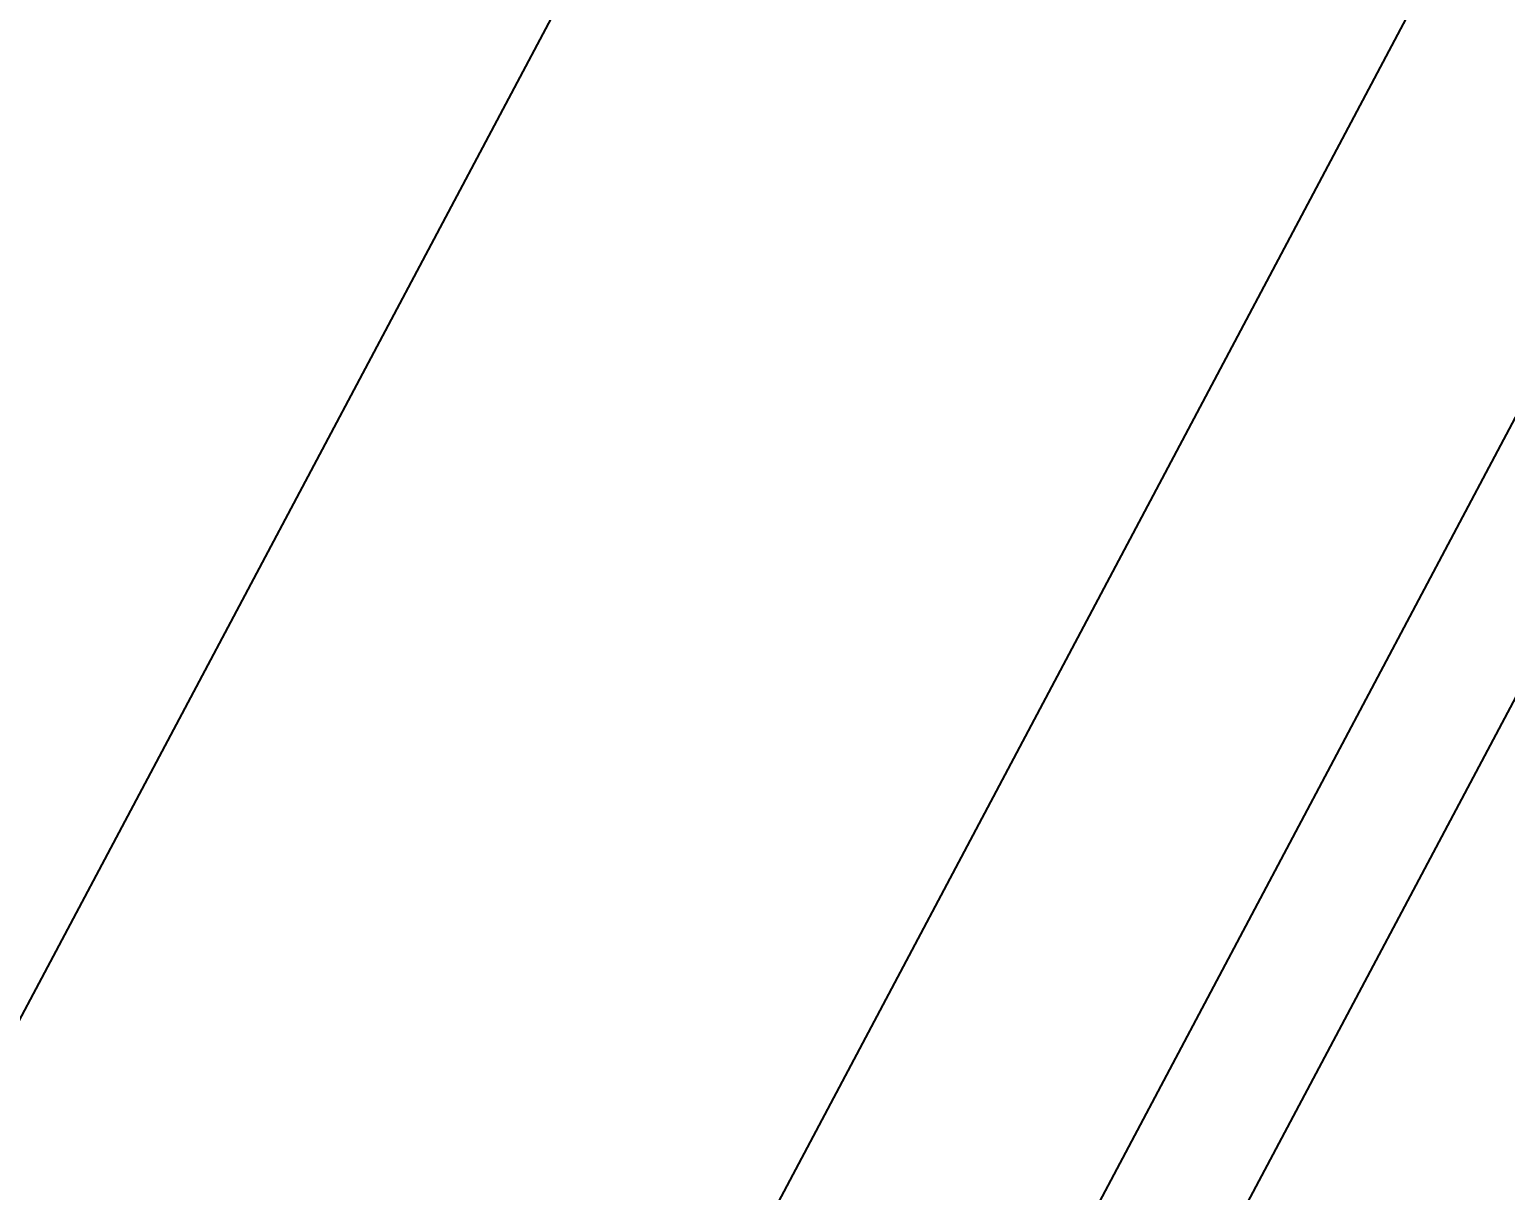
# Model space of a CAD drawing. Header units: millimetres. Extents: x -434100 to 9270898, y 0 to 249028.
# Drawn here: x -54154.4 to -53940.2, y 110777.8 to 110946.4 of the extents above; entities that cross this region are included whole.
import ezdxf
from ezdxf import colors
from ezdxf.entities.mleader import LeaderData, LeaderLine
from ezdxf.math import Vec2, Vec3

# ---------------------------------------------------------------- set-up
doc = ezdxf.new("R2010")
doc.units = ezdxf.units.MM
doc.header["$MEASUREMENT"] = 0
doc.layers.get('0').update_dxf_attribs({"color": 250, "lineweight": 9})
for name, color, linetype, lineweight in [('_АР ТЕКСТ', 250, 'Continuous', 25), ('АР_Отметки', 250, 'Continuous', 15), ('АР_Подоконники', 163, 'Continuous', 9), ('АР_Размеры дверей', 15, 'Continuous', 0), ('АР_Сущ Несущая стена', 216, 'Continuous', 30)]:
    doc.layers.add(name, color=color, linetype=linetype, lineweight=lineweight)
doc.layers.add('Тонкая', color=7, linetype='Continuous')
doc.styles.add('ISOCPEUR', font='isocpeur.TTF', dxfattribs={"width": 0.7})

# ---------------------------------------------------------------- blocks, each defined once
blk = doc.blocks.new('_DotSmall')
at = {"color": 0, "linetype": 'ByBlock', "const_width": 0.5}
blk.add_lwpolyline([(-0.0625, 0, 1), (0.0625, 0, 1)], format="xyb", close=True, dxfattribs=at)
blk = doc.blocks.new('A$Cd39b9c29')
at = {"color": 5, "ltscale": 150}
for p, q in [((4689.439097888594, -2681.577384877332), (5926.27032507952, -341.1977545268188)), ((4761.678311984055, -2780.82130629092), (6027.145115525229, -383.344117126253)), ((4802.162454684963, -2791.910856640316), (6064.915442717611, -400.4321254459792)), ((4821.120249525411, -2795.854674593982), (6077.358992174384, -418.774647739745))]:
    blk.add_line(p, q, dxfattribs=at)
blk = doc.blocks.new('A$Cec9b444d')
at = {"layer": 'Тонкая', "ltscale": 100, "rotation": 359.8999999999999}
blk.add_blockref('A$Cd39b9c29', (-19.13216614062549, 2.909131854816223), dxfattribs=at)

msp = doc.modelspace()

# ---------------------------------------------------------------- linework, layer by layer
at = {"layer": 'АР_Подоконники', "ltscale": 100}
for centre, radius, start, end in [((-62167.24300156608, 115478.5601402703), 8924.05480828957, 271.1088337112354, 356.4039573747584), ((-62177.5982352608, 115490.9179208929), 8940.172386791677, 271.6912536695478, 356.3290814001298)]:
    msp.add_arc(centre, radius, start, end, dxfattribs=at)
at = {"layer": 'АР_Сущ Несущая стена', "lineweight": 18, "ltscale": 100}
for centre, radius, start, end in [((-62178.19872707473, 115484.5892881446), 9778.654617052323, 272.5925479651556, 356.6353913737287), ((-62185.86614956979, 115502.5789153461), 9144.28346907419, 272.8206375183279, 356.2887310665694)]:
    msp.add_arc(centre, radius, start, end, dxfattribs=at)

# ---------------------------------------------------------------- block references
at = {"layer": 'АР_Размеры дверей', "ltscale": 100}
msp.add_blockref('A$Cec9b444d', (-59297.93893264476, 112591.6578694153), dxfattribs=at)

# ---------------------------------------------------------------- leaders
at = {"layer": '_АР ТЕКСТ'}
ml = msp.add_multileader_mtext('Standard', dxfattribs=at)
ml.set_content('{\\W0.8;-2,550}', color=256, style='ISOCPEUR')
ml.set_leader_properties(color=256, linetype='Continuous', lineweight=-1)
ml.set_arrow_properties(name='DOTSMALL')
ml.build(insert=Vec2(0, 0))
ml.multileader.update_dxf_attribs({"has_text_frame": 1, "text_left_attachment_type": 4, "text_right_attachment_type": 4, "dogleg_length": 100, "arrow_head_size": 180})
ctx = ml.context
ctx.base_point, ctx.char_height, ctx.arrow_head_size, ctx.landing_gap_size, ctx.plane_origin = Vec3(-302775.822290387, 123943.2638625839, -1.961751612303354), 250, 180, 50, Vec3(-302295.4889269536, 121699.245469789, -1.961751612303354)
ctx.left_attachment, ctx.right_attachment = 4, 4
notes = []
notes.append((ctx, [(0, (0, 0, 0), (0, 0), (1, 0), 1, [])]))
ctx.mtext.insert, ctx.mtext.width, ctx.mtext.defined_height, ctx.mtext.line_spacing_style, ctx.mtext.flow_direction = Vec3(-302725.822290387, 124276.5971959173, -1.961751612303354), 801.0864057841361, 330.709552927064, 2, 5
ml = msp.add_multileader_mtext('Standard', dxfattribs=at)
ml.set_content('{\\W0.8;-2,550}', color=256, style='ISOCPEUR')
ml.set_leader_properties(color=256, linetype='Continuous', lineweight=-1)
ml.set_arrow_properties(name='DOTSMALL')
ml.build(insert=Vec2(0, 0))
ml.multileader.update_dxf_attribs({"has_text_frame": 1, "text_left_attachment_type": 4, "text_right_attachment_type": 4, "dogleg_length": 100, "arrow_head_size": 180})
ctx = ml.context
ctx.base_point, ctx.char_height, ctx.arrow_head_size, ctx.landing_gap_size, ctx.plane_origin = Vec3(-314736.0148765142, 120073.2763382189, -1.961751612303354), 250, 180, 50, Vec3(-314255.6815130808, 117829.2579454239, -1.961751612303354)
ctx.left_attachment, ctx.right_attachment = 4, 4
notes.append((ctx, [(0, (0, 0, 0), (0, 0), (1, 0), 1, [])]))
ctx.mtext.insert, ctx.mtext.width, ctx.mtext.defined_height, ctx.mtext.line_spacing_style, ctx.mtext.flow_direction = Vec3(-314686.0148765142, 120406.6096715522, -1.961751612303354), 801.0864057841361, 330.709552927064, 2, 5
at = {"layer": 'АР_Отметки'}
ml = msp.add_multileader_mtext('Standard', dxfattribs=at)
ml.set_content('%%P0,000', color=256, style='ISOCPEUR')
ml.set_leader_properties(color=256, linetype='Continuous', lineweight=-1)
ml.set_arrow_properties(name='DOTSMALL')
ml.build(insert=Vec2(0, 0))
ml.multileader.update_dxf_attribs({"has_text_frame": 1, "text_left_attachment_type": 4, "text_right_attachment_type": 4, "dogleg_length": 100, "arrow_head_size": 180})
ctx = ml.context
ctx.base_point, ctx.char_height, ctx.arrow_head_size, ctx.landing_gap_size, ctx.plane_origin = Vec3(-188172.5124386176, 132152.9333137182), 250, 180, 50, Vec3(-190605.4279969083, 130585.9244088862)
ctx.left_attachment, ctx.right_attachment = 4, 4
notes.append((ctx, [(0, (0, 0, 0), (0, 0), (1, 0), 1, [])]))
ctx.mtext.insert, ctx.mtext.width, ctx.mtext.line_spacing_style, ctx.mtext.flow_direction = Vec3(-188122.5124386176, 132486.2666470516), 852.6970314602484, 2, 5
ml = msp.add_multileader_mtext('Standard', dxfattribs=at)
ml.set_content('-1,140', color=256, style='ISOCPEUR')
ml.set_leader_properties(color=256, linetype='Continuous', lineweight=-1)
ml.set_arrow_properties(name='DOTSMALL')
ml.build(insert=Vec2(0, 0))
ml.multileader.update_dxf_attribs({"has_text_frame": 1, "text_left_attachment_type": 4, "text_right_attachment_type": 4, "dogleg_length": 100, "arrow_head_size": 180})
ctx = ml.context
ctx.base_point, ctx.char_height, ctx.arrow_head_size, ctx.landing_gap_size, ctx.plane_origin = Vec3(-177642.6891644439, 129596.0316846829), 250, 180, 50, Vec3(-177735.2565464962, 129497.0226398548)
ctx.left_attachment, ctx.right_attachment = 4, 4
notes.append((ctx, [(0, (0, 0, 0), (0, 0), (1, 0), 1, [])]))
ctx.mtext.insert, ctx.mtext.width, ctx.mtext.line_spacing_style, ctx.mtext.flow_direction = Vec3(-177592.6891644439, 129929.3650180162), 852.6970314602484, 2, 5
ml = msp.add_multileader_mtext('Standard', dxfattribs=at)
ml.set_content('Л.4', color=256, style='ISOCPEUR')
ml.set_leader_properties(color=256, linetype='Continuous', lineweight=-1)
ml.set_arrow_properties(name='DOTSMALL')
ml.build(insert=Vec2(0, 0))
ml.multileader.update_dxf_attribs({"has_text_frame": 1, "text_left_attachment_type": 4, "text_right_attachment_type": 4, "dogleg_length": 100, "arrow_head_size": 180})
ctx = ml.context
ctx.base_point, ctx.char_height, ctx.arrow_head_size, ctx.landing_gap_size, ctx.plane_origin = Vec3(-186544.9491399704, 129531.4380418179), 250, 180, 50, Vec3(-161309.03180635, 117908.3185617844)
ctx.left_attachment, ctx.right_attachment = 4, 4
notes.append((ctx, [(0, (0, 0, 0), (0, 0), (1, 0), 1, [])]))
ctx.mtext.insert, ctx.mtext.width, ctx.mtext.line_spacing_style, ctx.mtext.flow_direction = Vec3(-186494.9491399704, 129864.7713751512), 852.6970314602484, 2, 5
ml = msp.add_multileader_mtext('Standard', dxfattribs=at)
ml.set_content('0,000', color=256, style='ISOCPEUR')
ml.set_leader_properties(color=256, linetype='Continuous', lineweight=-1)
ml.set_arrow_properties(name='DOTSMALL')
ml.build(insert=Vec2(0, 0))
ml.multileader.update_dxf_attribs({"has_text_frame": 1, "text_left_attachment_type": 4, "text_right_attachment_type": 4, "dogleg_length": 100, "arrow_head_size": 180})
ctx = ml.context
ctx.base_point, ctx.char_height, ctx.arrow_head_size, ctx.landing_gap_size, ctx.plane_origin = Vec3(-185715.8079637145, 129520.5651572252), 250, 180, 50, Vec3(-189667.3689469353, 128082.0881639439)
ctx.left_attachment, ctx.right_attachment = 4, 4
notes.append((ctx, [(0, (0, 0, 0), (0, 0), (1, 0), 1, [])]))
ctx.mtext.insert, ctx.mtext.width, ctx.mtext.line_spacing_style, ctx.mtext.flow_direction = Vec3(-185665.8079637145, 129853.8984905586), 852.6970314602484, 2, 5
ml = msp.add_multileader_mtext('Standard', dxfattribs=at)
ml.set_content('-1,140', color=256, style='ISOCPEUR')
ml.set_leader_properties(color=256, linetype='Continuous', lineweight=-1)
ml.set_arrow_properties(name='DOTSMALL')
ml.build(insert=Vec2(0, 0))
ml.multileader.update_dxf_attribs({"has_text_frame": 1, "text_left_attachment_type": 4, "text_right_attachment_type": 4, "dogleg_length": 100, "arrow_head_size": 180})
ctx = ml.context
ctx.base_point, ctx.char_height, ctx.arrow_head_size, ctx.landing_gap_size, ctx.plane_origin = Vec3(-180313.7221072279, 128673.3217394912, 1.149675994230903e-08), 250, 180, 50, Vec3(-180395.1155570771, 128959.4633156335, 1.149675994230903e-08)
ctx.left_attachment, ctx.right_attachment = 4, 4
notes.append((ctx, [(0, (0, 0, 0), (0, 0), (1, 0), 1, [])]))
ctx.mtext.insert, ctx.mtext.width, ctx.mtext.line_spacing_style, ctx.mtext.flow_direction = Vec3(-180263.7221072279, 129006.6550728246, 1.149675994230903e-08), 852.6970314602484, 2, 5
ml = msp.add_multileader_mtext('Standard', dxfattribs=at)
ml.set_content('%%P0,000', color=256, style='ISOCPEUR')
ml.set_leader_properties(color=256, linetype='Continuous', lineweight=-1)
ml.set_arrow_properties(name='DOTSMALL')
ml.build(insert=Vec2(0, 0))
ml.multileader.update_dxf_attribs({"has_text_frame": 1, "text_left_attachment_type": 4, "text_right_attachment_type": 4, "dogleg_length": 100, "arrow_head_size": 180})
ctx = ml.context
ctx.base_point, ctx.char_height, ctx.arrow_head_size, ctx.landing_gap_size, ctx.plane_origin = Vec3(-195756.5539536524, 128483.8249865545, -0.1595442850443263), 250, 180, 50, Vec3(-198827.6356693176, 126894.2764455226, -0.1595442850443263)
ctx.left_attachment, ctx.right_attachment = 4, 4
notes.append((ctx, [(0, (0, 0, 0), (0, 0), (1, 0), 1, [])]))
ctx.mtext.insert, ctx.mtext.width, ctx.mtext.line_spacing_style, ctx.mtext.flow_direction = Vec3(-195706.5539536524, 128817.1583198878, -0.1595442850443263), 852.6970314602484, 2, 5
ml = msp.add_multileader_mtext('Standard', dxfattribs=at)
ml.set_content('{\\W0.8;-2,250}', color=256, style='ISOCPEUR')
ml.set_leader_properties(color=256, linetype='Continuous', lineweight=-1)
ml.set_arrow_properties(name='DOTSMALL')
ml.build(insert=Vec2(0, 0))
ml.multileader.update_dxf_attribs({"has_text_frame": 1, "text_left_attachment_type": 4, "text_right_attachment_type": 4, "dogleg_length": 100, "arrow_head_size": 180})
ctx = ml.context
ctx.base_point, ctx.char_height, ctx.arrow_head_size, ctx.landing_gap_size, ctx.plane_origin = Vec3(-297233.6192957293, 128352.8588700729), 250, 180, 50, Vec3(-296855.5361043215, 126878.8351738673)
ctx.left_attachment, ctx.right_attachment = 4, 4
notes.append((ctx, [(0, (0, 0, 0), (0, 0), (1, 0), 1, [])]))
ctx.mtext.insert, ctx.mtext.width, ctx.mtext.defined_height, ctx.mtext.line_spacing_style, ctx.mtext.flow_direction = Vec3(-297183.6192957293, 128686.1922034062), 769.9889591111103, 343.8884462512117, 2, 5
ml = msp.add_multileader_mtext('Standard', dxfattribs=at)
ml.set_content('{\\W0.8;-2,250}', color=256, style='ISOCPEUR')
ml.set_leader_properties(color=256, linetype='Continuous', lineweight=-1)
ml.set_arrow_properties(name='DOTSMALL')
ml.build(insert=Vec2(0, 0))
ml.multileader.update_dxf_attribs({"has_text_frame": 1, "text_left_attachment_type": 4, "text_right_attachment_type": 4, "dogleg_length": 100, "arrow_head_size": 180})
ctx = ml.context
ctx.base_point, ctx.char_height, ctx.arrow_head_size, ctx.landing_gap_size, ctx.plane_origin = Vec3(-162020.0881853796, 128147.0741639908), 250, 180, 50, Vec3(-162101.4816352288, 126868.9548589426)
ctx.left_attachment, ctx.right_attachment = 4, 4
notes.append((ctx, [(0, (0, 0, 0), (0, 0), (1, 0), 1, [])]))
ctx.mtext.insert, ctx.mtext.width, ctx.mtext.defined_height, ctx.mtext.line_spacing_style, ctx.mtext.flow_direction = Vec3(-161970.0881853796, 128480.4074973241), 769.9889591111103, 343.8884462512117, 2, 5
ml = msp.add_multileader_mtext('Standard', dxfattribs=at)
ml.set_content('+2,100', color=256, style='ISOCPEUR')
ml.set_leader_properties(color=256, linetype='Continuous', lineweight=-1)
ml.set_arrow_properties(name='DOTSMALL')
ml.build(insert=Vec2(0, 0))
ml.multileader.update_dxf_attribs({"has_text_frame": 1, "text_left_attachment_type": 4, "text_right_attachment_type": 4, "dogleg_length": 100, "arrow_head_size": 180})
ctx = ml.context
ctx.base_point, ctx.char_height, ctx.arrow_head_size, ctx.landing_gap_size, ctx.plane_origin = Vec3(-157182.678851943, 126442.1109079918, 1.149675994230903e-08), 250, 180, 50, Vec3(-157264.0723017922, 125174.5467158615, 1.149675994230903e-08)
ctx.left_attachment, ctx.right_attachment = 4, 4
notes.append((ctx, [(0, (0, 0, 0), (0, 0), (1, 0), 1, [])]))
ctx.mtext.insert, ctx.mtext.width, ctx.mtext.line_spacing_style, ctx.mtext.flow_direction = Vec3(-157132.678851943, 126775.4442413251, 1.149675994230903e-08), 852.6970314602484, 2, 5
ml = msp.add_multileader_mtext('Standard', dxfattribs=at)
ml.set_content('Л.5', color=256, style='ISOCPEUR')
ml.set_leader_properties(color=256, linetype='Continuous', lineweight=-1)
ml.set_arrow_properties(name='DOTSMALL')
ml.build(insert=Vec2(0, 0))
ml.multileader.update_dxf_attribs({"has_text_frame": 1, "text_left_attachment_type": 4, "text_right_attachment_type": 4, "dogleg_length": 100, "arrow_head_size": 180})
ctx = ml.context
ctx.base_point, ctx.char_height, ctx.arrow_head_size, ctx.landing_gap_size, ctx.plane_origin = Vec3(-157231.0599079989, 123907.895005536), 250, 180, 50, Vec3(-131995.1425743785, 112284.7755255026)
ctx.left_attachment, ctx.right_attachment = 4, 4
notes.append((ctx, [(0, (0, 0, 0), (0, 0), (1, 0), 1, [])]))
ctx.mtext.insert, ctx.mtext.width, ctx.mtext.line_spacing_style, ctx.mtext.flow_direction = Vec3(-157181.0599079989, 124241.2283388694), 852.6970314602484, 2, 5
ml = msp.add_multileader_mtext('Standard', dxfattribs=at)
ml.set_content('0,000', color=256, style='ISOCPEUR')
ml.set_leader_properties(color=256, linetype='Continuous', lineweight=-1)
ml.set_arrow_properties(name='DOTSMALL')
ml.build(insert=Vec2(0, 0))
ml.multileader.update_dxf_attribs({"has_text_frame": 1, "text_left_attachment_type": 4, "text_right_attachment_type": 4, "dogleg_length": 100, "arrow_head_size": 180})
ctx = ml.context
ctx.base_point, ctx.char_height, ctx.arrow_head_size, ctx.landing_gap_size, ctx.plane_origin = Vec3(-202684.2395502269, 121780.8524941115, -0.1595442850443263), 250, 180, 50, Vec3(-205755.3212658922, 120191.3039530797, -0.1595442850443263)
ctx.left_attachment, ctx.right_attachment = 4, 4
notes.append((ctx, [(0, (0, 0, 0), (0, 0), (1, 0), 1, [])]))
ctx.mtext.insert, ctx.mtext.width, ctx.mtext.line_spacing_style, ctx.mtext.flow_direction = Vec3(-202634.2395502269, 122114.1858274449, -0.1595442850443263), 852.6970314602484, 2, 5
ml = msp.add_multileader_mtext('Standard', dxfattribs=at)
ml.set_content('0,000', color=256, style='ISOCPEUR')
ml.set_leader_properties(color=256, linetype='Continuous', lineweight=-1)
ml.set_arrow_properties(name='DOTSMALL')
ml.build(insert=Vec2(0, 0))
ml.multileader.update_dxf_attribs({"has_text_frame": 1, "text_left_attachment_type": 4, "text_right_attachment_type": 4, "dogleg_length": 100, "arrow_head_size": 180})
ctx = ml.context
ctx.base_point, ctx.char_height, ctx.arrow_head_size, ctx.landing_gap_size, ctx.plane_origin = Vec3(-172256.7562315208, 120738.0500817362, 1.149675994230903e-08), 250, 180, 50, Vec3(-174417.9686015893, 120213.4711749175, 1.149675994230903e-08)
ctx.left_attachment, ctx.right_attachment = 4, 4
notes.append((ctx, [(0, (0, 0, 0), (0, 0), (1, 0), 1, [])]))
ctx.mtext.insert, ctx.mtext.width, ctx.mtext.line_spacing_style, ctx.mtext.flow_direction = Vec3(-172206.7562315208, 121138.0500817362, 1.149675994230903e-08), 852.6970314602484, 2, 5
ml = msp.add_multileader_mtext('Standard', dxfattribs=at)
ml.set_content('{\\W0.8;-2,250}', color=256, style='ISOCPEUR')
ml.set_leader_properties(color=256, linetype='Continuous', lineweight=-1)
ml.set_arrow_properties(name='DOTSMALL')
ml.build(insert=Vec2(0, 0))
ml.multileader.update_dxf_attribs({"has_text_frame": 1, "text_left_attachment_type": 4, "text_right_attachment_type": 4, "dogleg_length": 100, "arrow_head_size": 180})
ctx = ml.context
ctx.base_point, ctx.char_height, ctx.arrow_head_size, ctx.landing_gap_size, ctx.plane_origin = Vec3(-298305.7964583198, 120267.0421383413, 1.149675994230903e-08), 250, 180, 50, Vec3(-302964.3053933498, 116414.7346247101, 1.149675994230903e-08)
ctx.left_attachment, ctx.right_attachment = 4, 4
notes.append((ctx, [(0, (0, 0, 0), (0, 0), (1, 0), 1, [])]))
ctx.mtext.insert, ctx.mtext.width, ctx.mtext.defined_height, ctx.mtext.line_spacing_style, ctx.mtext.flow_direction = Vec3(-298255.7964583198, 120600.3754716746, 1.149675994230903e-08), 769.9889591111103, 343.8884462512117, 2, 5
ml = msp.add_multileader_mtext('Standard', dxfattribs=at)
ml.set_content('0,000', color=256, style='ISOCPEUR')
ml.set_leader_properties(color=256, linetype='Continuous', lineweight=-1)
ml.set_arrow_properties(name='DOTSMALL')
ml.build(insert=Vec2(0, 0))
ml.multileader.update_dxf_attribs({"has_text_frame": 1, "text_left_attachment_type": 4, "text_right_attachment_type": 4, "dogleg_length": 100, "arrow_head_size": 180})
ctx = ml.context
ctx.base_point, ctx.char_height, ctx.arrow_head_size, ctx.landing_gap_size, ctx.plane_origin = Vec3(-153650.4186796094, 119949.9553652005), 250, 180, 50, Vec3(-156721.5003952747, 118360.4068241686)
ctx.left_attachment, ctx.right_attachment = 4, 4
notes.append((ctx, [(0, (0, 0, 0), (0, 0), (1, 0), 1, [])]))
ctx.mtext.insert, ctx.mtext.width, ctx.mtext.line_spacing_style, ctx.mtext.flow_direction = Vec3(-153600.4186796094, 120283.2886985338), 852.6970314602484, 2, 5
ml = msp.add_multileader_mtext('Standard', dxfattribs=at)
ml.set_content('0,000', color=256, style='ISOCPEUR')
ml.set_leader_properties(color=256, linetype='Continuous', lineweight=-1)
ml.set_arrow_properties(name='DOTSMALL')
ml.build(insert=Vec2(0, 0))
ml.multileader.update_dxf_attribs({"has_text_frame": 1, "text_left_attachment_type": 4, "text_right_attachment_type": 4, "dogleg_length": 100, "arrow_head_size": 180})
ctx = ml.context
ctx.base_point, ctx.char_height, ctx.arrow_head_size, ctx.landing_gap_size, ctx.plane_origin = Vec3(-156554.0615797294, 119605.9745968569, 1.149675994230903e-08), 250, 180, 50, Vec3(-156635.4550295786, 118405.0770713933, 1.149675994230903e-08)
ctx.left_attachment, ctx.right_attachment = 4, 4
notes.append((ctx, [(0, (0, 0, 0), (0, 0), (1, 0), 1, [])]))
ctx.mtext.insert, ctx.mtext.width, ctx.mtext.line_spacing_style, ctx.mtext.flow_direction = Vec3(-156504.0615797294, 120005.9745968569, 1.149675994230903e-08), 852.6970314602484, 2, 5
ml = msp.add_multileader_mtext('Standard', dxfattribs=at)
ml.set_content('{\\W0.8;-2,250}', color=256, style='ISOCPEUR')
ml.set_leader_properties(color=256, linetype='Continuous', lineweight=-1)
ml.set_arrow_properties(name='DOTSMALL')
ml.build(insert=Vec2(0, 0))
ml.multileader.update_dxf_attribs({"has_text_frame": 1, "text_left_attachment_type": 4, "text_right_attachment_type": 4, "dogleg_length": 100, "arrow_head_size": 180})
ctx = ml.context
ctx.base_point, ctx.char_height, ctx.arrow_head_size, ctx.landing_gap_size, ctx.plane_origin = Vec3(-336127.5, 116985.8569053825, 1.149675994230903e-08), 250, 180, 50, Vec3(-337173.9636271417, 115928.762695511, 1.149675994230903e-08)
ctx.left_attachment, ctx.right_attachment = 4, 4
notes.append((ctx, [(0, (0, 0, 0), (0, 0), (1, 0), 1, [])]))
ctx.mtext.insert, ctx.mtext.width, ctx.mtext.defined_height, ctx.mtext.line_spacing_style, ctx.mtext.flow_direction = Vec3(-336077.5, 117319.1902387158, 1.149675994230903e-08), 769.9889591111103, 343.8884462512117, 2, 5
ml = msp.add_multileader_mtext('Standard', dxfattribs=at)
ml.set_content('{\\W0.8;-2,650}', color=256, style='ISOCPEUR')
ml.set_leader_properties(color=256, linetype='Continuous', lineweight=-1)
ml.set_arrow_properties(name='DOTSMALL')
ml.build(insert=Vec2(0, 0))
ml.multileader.update_dxf_attribs({"has_text_frame": 1, "text_left_attachment_type": 4, "text_right_attachment_type": 4, "dogleg_length": 100, "arrow_head_size": 180})
ctx = ml.context
ctx.base_point, ctx.char_height, ctx.arrow_head_size, ctx.landing_gap_size, ctx.plane_origin = Vec3(-302139.5, 114233.6666666667), 250, 180, 50, Vec3(-302336.2563643702, 112502.8541723344)
ctx.left_attachment, ctx.right_attachment = 4, 4
notes.append((ctx, [(0, (0, 0, 0), (0, 0), (1, 0), 1, [])]))
ctx.mtext.insert, ctx.mtext.width, ctx.mtext.defined_height, ctx.mtext.line_spacing_style, ctx.mtext.flow_direction = Vec3(-302089.5, 114567), 881.1857792269554, 430.9869369475685, 2, 5
ml = msp.add_multileader_mtext('Standard', dxfattribs=at)
ml.set_content('+4,200', color=256, style='ISOCPEUR')
ml.set_leader_properties(color=256, linetype='Continuous', lineweight=-1)
ml.set_arrow_properties(name='DOTSMALL')
ml.build(insert=Vec2(0, 0))
ml.multileader.update_dxf_attribs({"has_text_frame": 1, "text_left_attachment_type": 4, "text_right_attachment_type": 4, "dogleg_length": 100, "arrow_head_size": 180})
ctx = ml.context
ctx.base_point, ctx.char_height, ctx.arrow_head_size, ctx.landing_gap_size, ctx.plane_origin = Vec3(-63315.99587925602, 113979.6295666401), 250, 180, 50, Vec3(-63397.38932910524, 112712.0653745099)
ctx.left_attachment, ctx.right_attachment = 4, 4
notes.append((ctx, [(0, (0, 0, 0), (0, 0), (1, 0), 1, [])]))
ctx.mtext.insert, ctx.mtext.width, ctx.mtext.line_spacing_style, ctx.mtext.flow_direction = Vec3(-63265.99587925602, 114312.9628999735), 852.6970314602484, 2, 5
ml = msp.add_multileader_mtext('Standard', dxfattribs=at)
ml.set_content('-2,650', color=256, style='ISOCPEUR')
ml.set_leader_properties(color=256, linetype='Continuous', lineweight=-1)
ml.set_arrow_properties(name='DOTSMALL')
ml.build(insert=Vec2(0, 0))
ml.multileader.update_dxf_attribs({"has_text_frame": 1, "text_left_attachment_type": 4, "text_right_attachment_type": 4, "dogleg_length": 100, "arrow_head_size": 180})
ctx = ml.context
ctx.base_point, ctx.char_height, ctx.arrow_head_size, ctx.landing_gap_size, ctx.plane_origin = Vec3(-168163, 113914.6666666667), 250, 180, 50, Vec3(-170023.7144379306, 113268.1880927895)
ctx.left_attachment, ctx.right_attachment = 4, 4
notes.append((ctx, [(0, (0, 0, 0), (0, 0), (1, 0), 1, [])]))
ctx.mtext.insert, ctx.mtext.width, ctx.mtext.line_spacing_style, ctx.mtext.flow_direction = Vec3(-168113, 114248), 852.6970314602484, 2, 5
for ctx, leaders in notes:
    for number, flags, end, landing, length, lines in leaders:
        leader = LeaderData()
        leader.index, (leader.has_last_leader_line, leader.has_dogleg_vector, leader.attachment_direction) = number, flags
        leader.last_leader_point, leader.dogleg_vector, leader.dogleg_length = Vec3(end), Vec3(landing), length
        for number, points, colour, breaks in lines:
            line = LeaderLine()
            line.index, line.vertices, line.color, line.breaks = number, Vec3.list(points), colors.encode_raw_color(colour), breaks
            leader.lines.append(line)
        ctx.leaders.append(leader)

doc.saveas('drawing.dxf')
